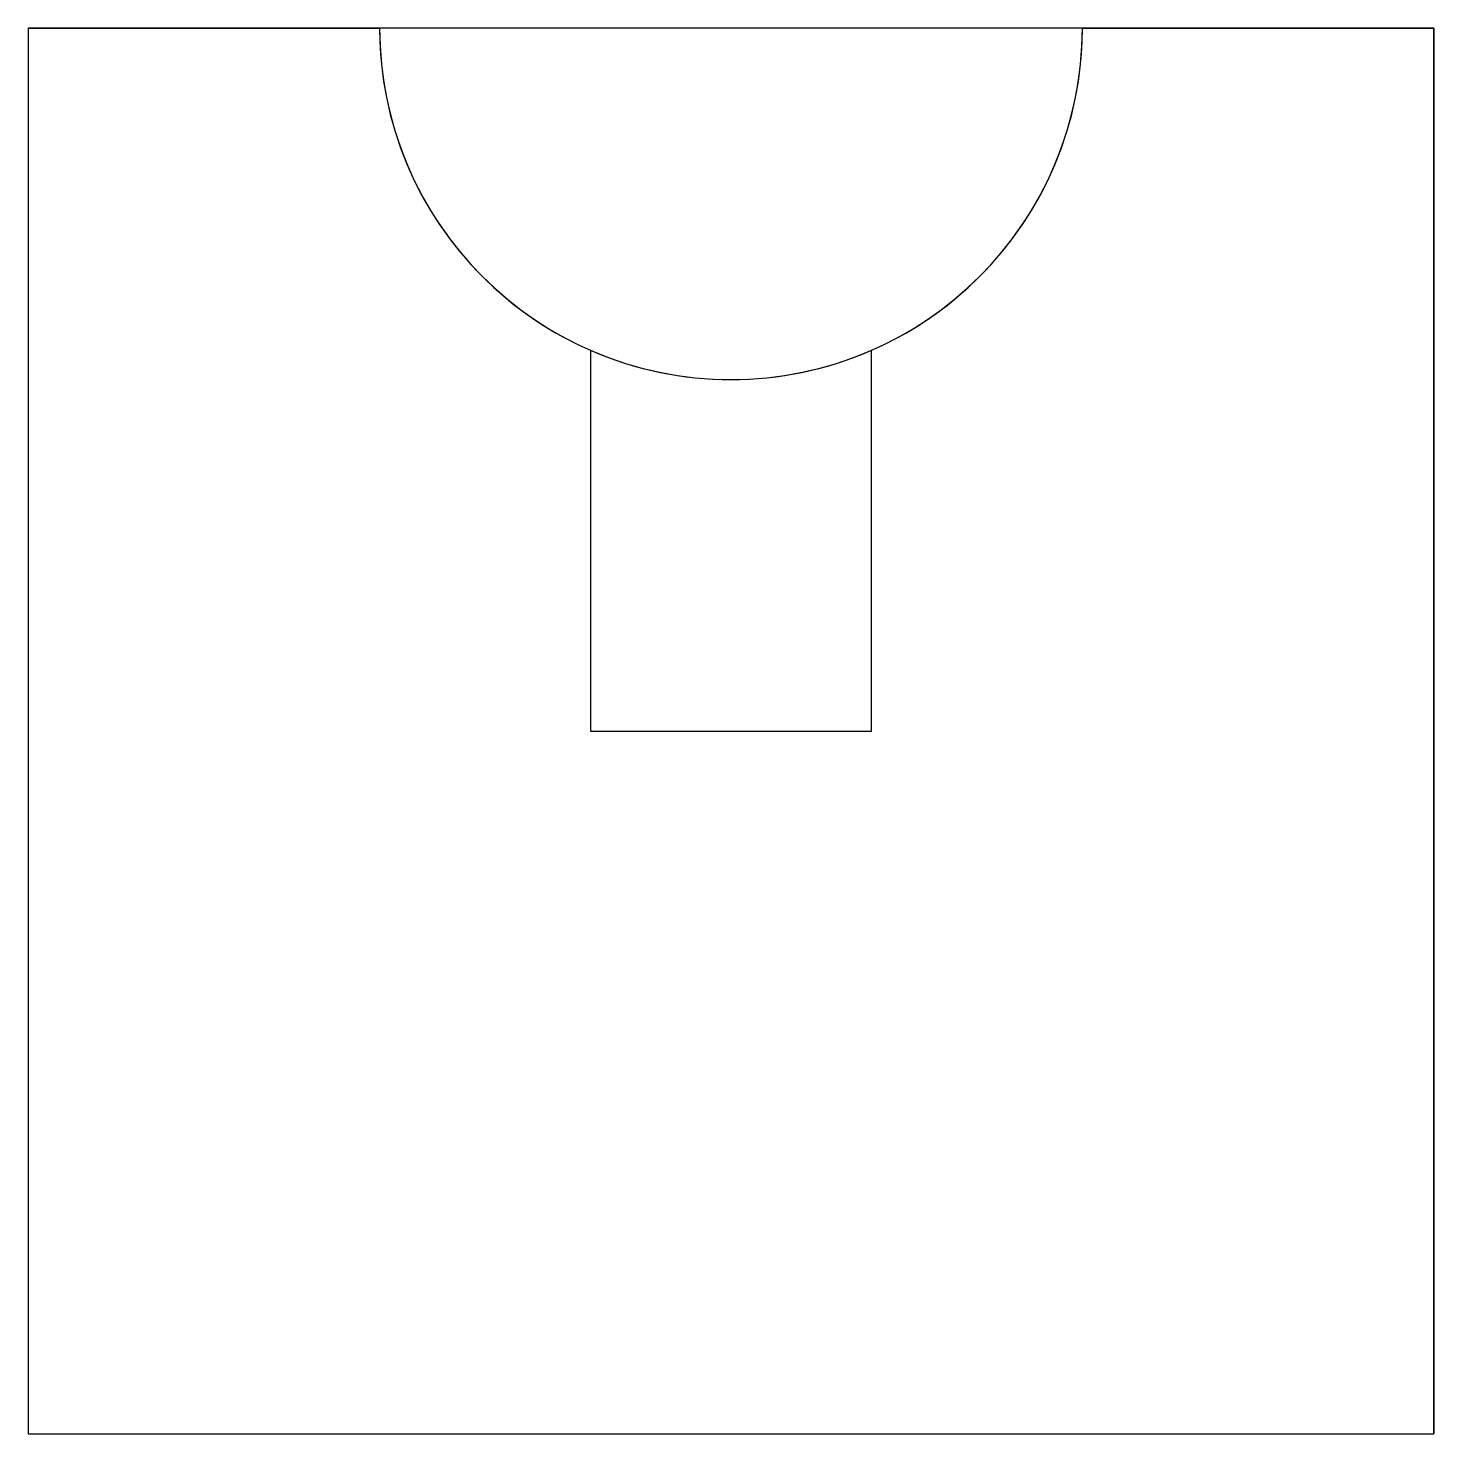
# Model space of a CAD drawing. Extents: x 0 to 10, y 0 to 10.
import ezdxf

# ---------------------------------------------------------------- set-up
doc = ezdxf.new("R2010")
doc.units = 0
doc.layers.get('0').update_dxf_attribs({"linetype": 'CONTINUOUS'})

# ---------------------------------------------------------------- blocks, each defined once
blk = doc.blocks.new('*U9')
at = {"color": 7}
for p, q in [((0, 10, 10), (2.5, 10, 10)), ((0, 10), (0, 10, 10)), ((0, 10, 10), (0, 0, 10)), ((0, 10), (0, 0)), ((10, 10), (0, 10)), ((7.5, 10, 5), (2.5, 10, 5)), ((2.5, 10, 5), (2.5, 10, 10)), ((2.5, 10, 5), (2.5, 10, 10)), ((7.5, 10, 10), (10, 10, 10)), ((7.5, 10, 5), (7.5, 10, 10)), ((7.5, 10, 5), (7.5, 10, 10)), ((10, 10), (10, 10, 10)), ((10, 10, 10), (10, 0, 10)), ((10, 0), (10, 10)), ((2.690301, 9.043292, 5), (2.690301, 9.043292, 10)), ((7.309699, 9.043291, 5), (7.309699, 9.043291, 10)), ((3.232233, 8.232233, 5), (3.232233, 8.232233, 10)), ((6.767766, 8.232233, 5), (6.767766, 8.232233, 10)), ((4, 7.708712, 10), (4, 5, 10)), ((4, 7.708712, 8), (4, 7.708712, 10)), ((4, 7.708712, 8), (4, 5, 8)), ((6, 5, 10), (6, 7.708713, 10)), ((6, 7.708712, 8), (6, 7.708712, 10)), ((6, 5, 8), (6, 7.708712, 8)), ((4.043291, 7.690301, 5), (4.043291, 7.690301, 8)), ((5.956708, 7.690301, 5), (5.956708, 7.690301, 8)), ((5, 7.5, 5), (5, 7.5, 8)), ((4, 5, 8), (4, 5, 10)), ((4, 5, 10), (6, 5, 10)), ((4, 5, 8), (6, 5, 8)), ((6, 5, 10), (6, 5, 8)), ((0, 0), (0, 0, 10)), ((0, 0, 10), (10, 0, 10)), ((0, 0), (10, 0)), ((10, 0, 10), (10, 0))]:
    blk.add_line(p, q, dxfattribs=at)
for centre, start, end in [((5, 10, 10), 180, 246.421822), ((5, 10, 5), 180, 0), ((5, 10, 10), 293.578188, 0), ((5, 10, 8), 246.421822, 293.578188)]:
    blk.add_arc(centre, 2.5, start, end, dxfattribs=at)

msp = doc.modelspace()

# ---------------------------------------------------------------- block references
msp.add_blockref('*U9', (0, 0))

doc.saveas('drawing.dxf')
